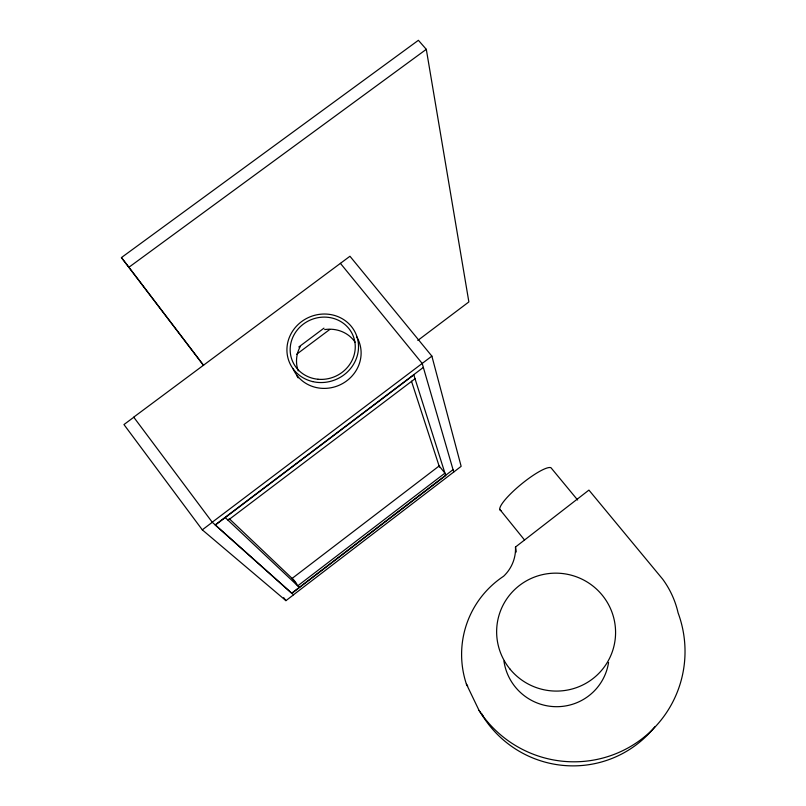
<?xml version="1.0" encoding="UTF-8"?>
<svg xmlns="http://www.w3.org/2000/svg" width="806" height="806" viewBox="0 0 806 806"><rect width="100%" height="100%" fill="white"/><g stroke="black" fill="none" stroke-linecap="round" stroke-linejoin="round"><path stroke-width="1.21" d="M515.487 547.032L588.924 490.098L662.703 579.202A91.431 90.06 23.4 0 1 678.098 612.882A112.366 111.087 27.6 0 1 623.28 750.406A112.366 111.087 27.6 0 1 479.056 710.429L466.372 684.032A95.189 94.373 27.6 0 1 503.639 576.219A38.476 37.681 -15.8 0 0 515.487 547.032L516.233 552.009M291.722 593.206L453.053 469.646M293.495 594.788L461.153 466.342L431.875 356.121L349.955 256.258L133.715 417.145L212.29 522.288L202.296 529.844L123.963 424.56L133.806 417.236M202.296 529.844L285.929 600.651L293.535 594.828L212.22 522.217L431.875 356.121M228.078 520.253L415.09 378.699M417.81 340.434L468.87 301.928L426.303 49.327L418.395 40.3L121.434 257.577L203.586 365.471M215.202 524.877L423.351 367.415M413.881 374.861L215.333 525.059L291.832 593.347L445.688 475.51L413.74 374.689M298.774 347.003L323.982 328.153M296.608 354.277L329.785 329.453M121.434 257.577L128.9 267.27L426.303 49.327M225.237 517.573L299.479 587.493M229.146 518.59L293.898 580.098L296.689 583.796M577.62 499.992L550.951 467.712A33.187 6.67 -39.2 0 0 518.349 486.663A33.187 6.67 -39.2 0 0 501.02 510.631M340.414 263.35L422.193 363.446L453.738 472.024M499.791 509.392L524.515 539.98M128.9 267.27L203.465 365.219M283.682 597.649L285.929 600.651M479.056 710.429L483.66 717.451A105.918 104.76 31.9 0 0 654.855 726.78M466.372 684.032L467.702 686.158M482.028 714.056L483.66 717.451M411.483 381.208L439.441 467.037M298.23 370.891A32.079 30.154 -23.5 0 1 300.235 346.58M324.687 329.583A32.079 30.154 -23.5 0 1 355.103 342.167M298.149 377.853A35.373 33.248 -23.5 0 1 296.84 375.747M356.756 336.898A35.676 33.499 -23.5 0 1 340.847 384.472A35.676 33.499 -23.5 0 1 292.941 368.503M608.58 662.421A52.984 52.521 27.3 0 1 503.941 661.091M439.159 465.959L292.125 578.406L297.736 585.851L444.932 473.142L439.159 465.959M312.718 381.601A36.149 33.902 -23.4 0 0 357.491 338.57A36.149 33.902 -23.4 0 0 297.958 324.677A36.149 33.902 -23.4 0 0 312.718 381.601M318.017 379.253A32.865 30.819 -23.4 0 0 352.957 335.387A32.865 30.819 -23.4 0 0 297.172 330.107A32.865 30.819 -23.4 0 0 318.017 379.253M509.886 668.95A59.523 58.909 17.3 0 0 611.623 653.585A59.523 58.909 17.3 0 0 546.821 573.822A59.523 58.909 17.3 0 0 509.886 668.95"/></g></svg>
